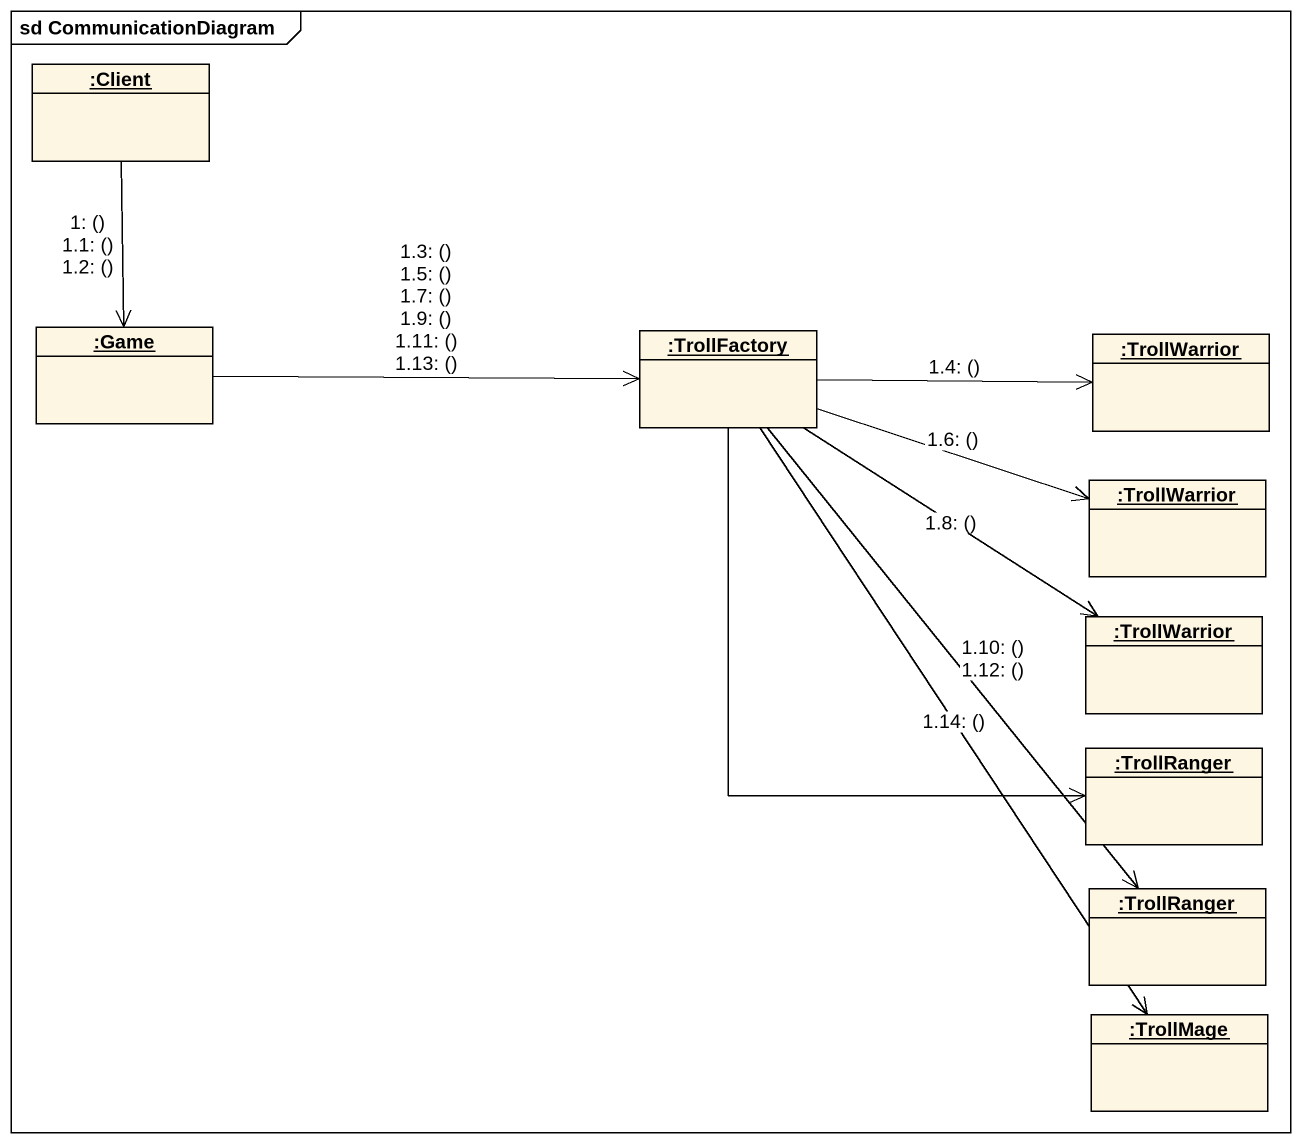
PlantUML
@startuml
mainframe sd CommunicationDiagram
hide circle
hide empty members
object ":Client" as Client
object ":Game" as Game
object ":TrollFactory" as TrollFactory
object ":TrollWarrior" as TrollWarrior
object ":TrollWarrior" as TrollWarrior_2
object ":TrollWarrior" as TrollWarrior_3
object ":TrollRanger" as TrollRanger
object ":TrollRanger" as TrollRanger_2
object ":TrollMage" as TrollMage
TrollFactory --> TrollRanger
Client --> Game : 1: ()\n1.1: ()\n1.2: ()
Game -right-> TrollFactory : 1.3: ()\n1.5: ()\n1.7: ()\n1.9: ()\n1.11: ()\n1.13: ()
TrollFactory -right-> TrollWarrior : 1.4: ()
TrollFactory -right-> TrollWarrior_2 : 1.6: ()
TrollFactory --> TrollWarrior_3 : 1.8: ()
TrollFactory --> TrollRanger_2 : 1.10: ()\n1.12: ()
TrollFactory --> TrollMage : 1.14: ()
@enduml
